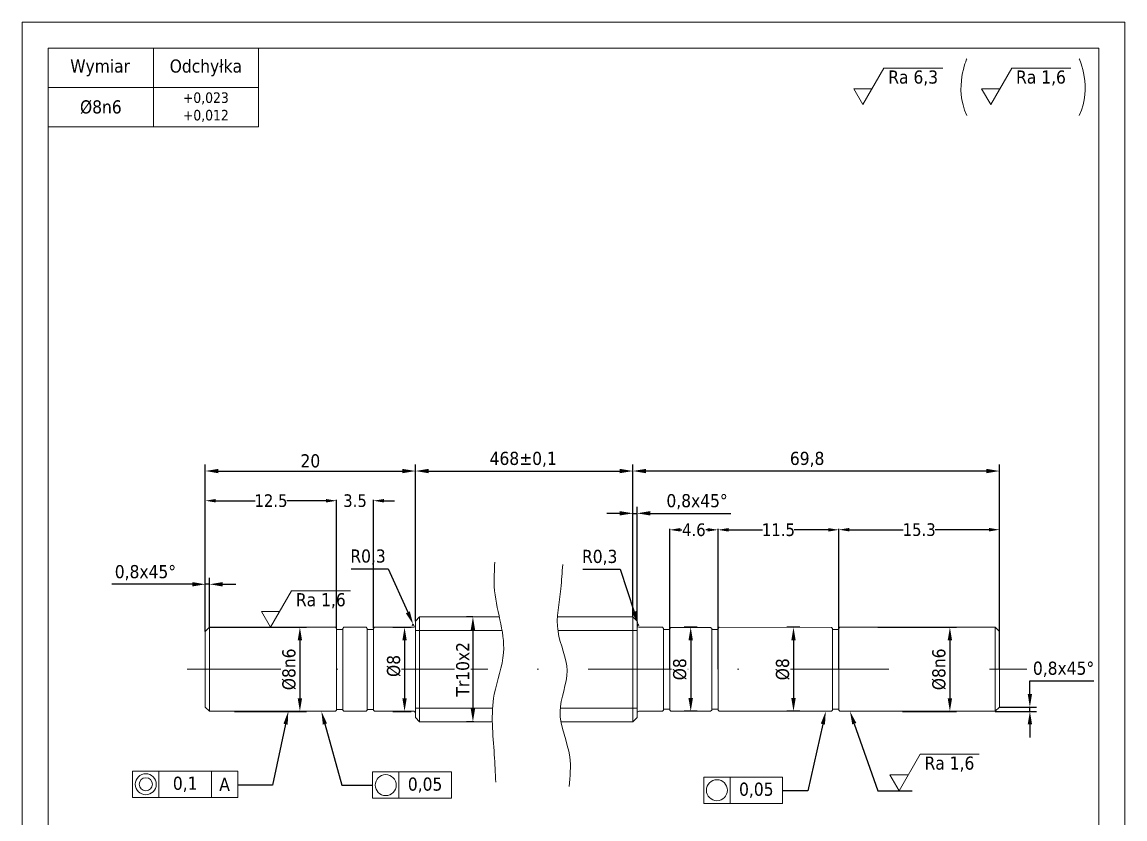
# Model space of a CAD drawing. Header units: millimetres. Extents: x 651 to 8859, y -354 to 894.
# Drawn here: x 1218.1 to 1428.1, y -208.9 to -57.2 of the extents above; entities that cross this region are included whole.
import ezdxf
from ezdxf import colors
from ezdxf.entities.mleader import LeaderData, LeaderLine
from ezdxf.math import Vec2, Vec3

# ---------------------------------------------------------------- set-up
doc = ezdxf.new("R2010")
doc.units = ezdxf.units.MM
doc.linetypes.add('DASHDOT2', pattern=[12.7, 6.35, -3.175, 0, -3.175])
doc.layers.get('0').update_dxf_attribs({"lineweight": 18})
for name, color, linetype, lineweight in [('cienka', 7, 'Continuous', 9), ('gruba', 7, 'Continuous', 18), ('symetria', 7, 'DASHDOT2', 9), ('Widoczne (ISO)', 7, 'Continuous', 18), ('Widoczne wąskie (ISO)', 7, 'Continuous', 9)]:
    doc.layers.add(name, color=color, linetype=linetype, lineweight=lineweight)
doc.styles.get("Standard").update_dxf_attribs({"font": 'tahoma.ttf'})
doc.dimstyles.new('2DO1', dxfattribs={"dimtxt": 2.4, "dimasz": 2, "dimexe": 0.18, "dimexo": 0.0625, "dimgap": 0.09, "dimtad": 0, "dimtih": 1, "dimtoh": 1, "dimdec": 1, "dimlfac": 0.5, "dimzin": 0, "dimdsep": 46, "dimtxsty": 'Standard', "dimcen": 0.09, "dimadec": 0, "dimazin": 0, "dimtfac": 1, "dimtdec": 1, "dimtofl": 0, "dimtmove": 0, "dimatfit": 3, "dimfxl": 1, "dimtolj": 1, "dimtzin": 0, "dimarcsym": 0})
doc.dimstyles.new('ISO-25', dxfattribs={"dimtxt": 2.5, "dimasz": 2.5, "dimexe": 1.25, "dimexo": 0, "dimtad": 1, "dimtoh": 1, "dimtxsty": 'Standard', "dimcen": 2.5, "dimadec": 0, "dimazin": 0, "dimtfac": 1, "dimtmove": 0, "dimatfit": 3, "dimfxl": 1, "dimtfill": 1, "dimarcsym": 0})

# ---------------------------------------------------------------- blocks, each defined once
blk = doc.blocks.new('A4')
blk.add_lwpolyline([(0, 0), (210, 0), (210, 297), (0, 297)], close=True)
at = {"layer": 'gruba'}
blk.add_lwpolyline([(5, 5), (205, 5), (205, 292), (5, 292)], close=True, dxfattribs=at)
blk = doc.blocks.new('*D562')
at = {"layer": 'cienka', "color": 0, "lineweight": -2, "transparency": 16777216}
for p, q in [((1331.88, -150.73), (1329.38, -150.73)), ((1334.38, -170.44), (1334.38, -149.48)), ((1334.38, -150.73), (1335.18, -150.73)), ((1335.18, -171.24), (1335.18, -149.48)), ((1337.68, -150.73), (1352.99, -150.73))]:
    blk.add_line(p, q, dxfattribs=at)
at = {"layer": 'cienka', "color": 0, "transparency": 16777216}
for points in [[(1331.88, -150.31), (1331.88, -151.14), (1334.38, -150.73)], [(1337.68, -150.31), (1337.68, -151.14), (1335.18, -150.73)]]:
    blk.add_solid(points, dxfattribs=at)
at = {"layer": 'Defpoints', "color": 0, "transparency": 16777216}
for p in [(1335.18, -150.73), (1334.38, -170.44), (1335.18, -171.24)]:
    blk.add_point(p, dxfattribs=at)
at = {"layer": 'cienka', "color": 0, "transparency": 16777216, "insert": (1346.59, -148.51), "char_height": 2.5, "attachment_point": 5, "bg_fill": 3, "box_fill_scale": 1.1, "bg_fill_color": 256, "bg_fill_true_color": 13158600, "bg_fill_transparency": 0}
blk.add_mtext('0,8x45%%D', dxfattribs=at)
blk = doc.blocks.new('*D576')
at = {"layer": 'cienka', "color": 0, "lineweight": -2, "transparency": 16777216}
for p, q in [((1252.96, -173.24), (1252.96, -162.99)), ((1253.76, -172.44), (1253.76, -162.99)), ((1250.46, -164.24), (1235.15, -164.24)), ((1253.76, -164.24), (1252.96, -164.24)), ((1256.26, -164.24), (1258.76, -164.24))]:
    blk.add_line(p, q, dxfattribs=at)
at = {"layer": 'cienka', "color": 0, "transparency": 16777216}
for points in [[(1250.46, -163.83), (1250.46, -164.66), (1252.96, -164.24)], [(1256.26, -163.83), (1256.26, -164.66), (1253.76, -164.24)]]:
    blk.add_solid(points, dxfattribs=at)
at = {"layer": 'Defpoints', "color": 0, "transparency": 16777216}
for p in [(1252.96, -164.24), (1252.96, -173.24), (1253.76, -172.44)]:
    blk.add_point(p, dxfattribs=at)
at = {"layer": 'cienka', "color": 0, "transparency": 16777216, "insert": (1241.55, -162.03), "char_height": 2.5, "attachment_point": 5, "bg_fill": 3, "box_fill_scale": 1.1, "bg_fill_color": 256, "bg_fill_true_color": 13158600, "bg_fill_transparency": 0}
blk.add_mtext('0,8x45%%D', dxfattribs=at)
blk = doc.blocks.new('*D581')
at = {"layer": 'cienka', "color": 0, "lineweight": -2, "transparency": 16777216}
for p, q in [((1409.96, -185.14), (1409.96, -182.64)), ((1409.96, -182.64), (1422.15, -182.64)), ((1403.38, -188.44), (1411.21, -188.44)), ((1404.18, -187.64), (1411.21, -187.64)), ((1409.96, -188.44), (1409.96, -187.64)), ((1409.96, -190.94), (1409.96, -193.44))]:
    blk.add_line(p, q, dxfattribs=at)
at = {"layer": 'cienka', "color": 0, "transparency": 16777216}
for points in [[(1409.55, -185.14), (1410.38, -185.14), (1409.96, -187.64)], [(1409.55, -190.94), (1410.38, -190.94), (1409.96, -188.44)]]:
    blk.add_solid(points, dxfattribs=at)
at = {"layer": 'Defpoints', "color": 0, "transparency": 16777216}
for p in [(1403.38, -188.44), (1404.18, -187.64), (1409.96, -187.64)]:
    blk.add_point(p, dxfattribs=at)
at = {"layer": 'cienka', "color": 0, "transparency": 16777216, "insert": (1416.37, -180.42), "char_height": 2.5, "attachment_point": 5, "bg_fill": 3, "box_fill_scale": 1.1, "bg_fill_color": 256, "bg_fill_true_color": 13158600, "bg_fill_transparency": 0}
blk.add_mtext('0,8x45%%D', dxfattribs=at)
blk = doc.blocks.new('*D583')
at = {"layer": 'cienka', "color": 0, "lineweight": -2, "transparency": 16777216}
for p, q in [((1324.81, -161.34), (1331.92, -161.34)), ((1331.92, -161.34), (1334.6, -169.48)), ((1335.48, -172.14), (1335.39, -171.85))]:
    blk.add_line(p, q, dxfattribs=at)
blk.add_arc((1335.48, -172.14), 0.3, 108.2527, 180, dxfattribs=at)
at = {"layer": 'cienka', "color": 0, "transparency": 16777216}
blk.add_solid([(1335, -169.35), (1334.21, -169.61), (1335.39, -171.85)], dxfattribs=at)
at = {"layer": 'Defpoints', "color": 0, "transparency": 16777216}
for p in [(1335.39, -171.85), (1335.48, -172.14)]:
    blk.add_point(p, dxfattribs=at)
at = {"layer": 'cienka', "color": 0, "transparency": 16777216, "insert": (1328.05, -159.13), "char_height": 2.5, "attachment_point": 5, "bg_fill": 3, "box_fill_scale": 1.1, "bg_fill_color": 256, "bg_fill_true_color": 13158600, "bg_fill_transparency": 0}
blk.add_mtext('R0,3', dxfattribs=at)
blk = doc.blocks.new('*D585')
at = {"layer": 'cienka', "color": 0, "lineweight": -2, "transparency": 16777216}
for p, q in [((1280.7, -161.27), (1287.8, -161.27)), ((1287.8, -161.27), (1291.52, -169.58)), ((1292.66, -172.14), (1292.54, -171.86))]:
    blk.add_line(p, q, dxfattribs=at)
blk.add_arc((1292.66, -172.14), 0.3, 114.0816, 180, dxfattribs=at)
at = {"layer": 'cienka', "color": 0, "transparency": 16777216}
blk.add_solid([(1291.9, -169.41), (1291.14, -169.75), (1292.54, -171.86)], dxfattribs=at)
at = {"layer": 'Defpoints', "color": 0, "transparency": 16777216}
for p in [(1292.54, -171.86), (1292.66, -172.14)]:
    blk.add_point(p, dxfattribs=at)
at = {"layer": 'cienka', "color": 0, "transparency": 16777216, "insert": (1283.94, -159.06), "char_height": 2.5, "attachment_point": 5, "bg_fill": 3, "box_fill_scale": 1.1, "bg_fill_color": 256, "bg_fill_true_color": 13158600, "bg_fill_transparency": 0}
blk.add_mtext('R0,3', dxfattribs=at)
blk = doc.blocks.new('*D595')
at = {"layer": 'cienka', "color": 0, "lineweight": -2, "transparency": 16777216}
for p, q in [((1253.76, -172.44), (1272.22, -172.44)), ((1270.97, -174.94), (1270.97, -185.94)), ((1258.5, -188.44), (1272.22, -188.44))]:
    blk.add_line(p, q, dxfattribs=at)
at = {"layer": 'cienka', "color": 0, "transparency": 16777216}
for points in [[(1270.55, -174.94), (1271.38, -174.94), (1270.97, -172.44)], [(1270.55, -185.94), (1271.38, -185.94), (1270.97, -188.44)]]:
    blk.add_solid(points, dxfattribs=at)
at = {"layer": 'Defpoints', "color": 0, "transparency": 16777216}
for p in [(1253.76, -172.44), (1258.5, -188.44), (1270.97, -188.44)]:
    blk.add_point(p, dxfattribs=at)
at = {"layer": 'cienka', "color": 0, "transparency": 16777216, "insert": (1268.92, -180.44), "char_height": 2.5, "attachment_point": 5, "rotation": 90, "bg_fill": 3, "box_fill_scale": 1.1, "bg_fill_color": 256, "bg_fill_true_color": 13158600, "bg_fill_transparency": 0}
blk.add_mtext('%%C8n6', dxfattribs=at)
blk = doc.blocks.new('*D597')
at = {"layer": 'cienka', "color": 0, "lineweight": -2, "transparency": 16777216}
for p, q in [((1288.66, -172.44), (1292.15, -172.44)), ((1290.9, -174.94), (1290.9, -185.94)), ((1288.66, -188.44), (1292.15, -188.44))]:
    blk.add_line(p, q, dxfattribs=at)
at = {"layer": 'cienka', "color": 0, "transparency": 16777216}
for points in [[(1290.48, -174.94), (1291.31, -174.94), (1290.9, -172.44)], [(1290.48, -185.94), (1291.31, -185.94), (1290.9, -188.44)]]:
    blk.add_solid(points, dxfattribs=at)
at = {"layer": 'Defpoints', "color": 0, "transparency": 16777216}
for p in [(1288.66, -172.44), (1288.66, -188.44), (1290.9, -188.44)]:
    blk.add_point(p, dxfattribs=at)
at = {"layer": 'cienka', "color": 0, "transparency": 16777216, "insert": (1288.85, -179.8), "char_height": 2.5, "attachment_point": 5, "rotation": 90, "bg_fill": 3, "box_fill_scale": 1.1, "bg_fill_color": 256, "bg_fill_true_color": 13158600, "bg_fill_transparency": 0}
blk.add_mtext('%%C8', dxfattribs=at)
blk = doc.blocks.new('*D599')
at = {"layer": 'cienka', "color": 0, "lineweight": -2, "transparency": 16777216}
for p, q in [((1303.91, -170.44), (1302.66, -170.44)), ((1303.91, -172.94), (1303.91, -187.94)), ((1304.1, -190.44), (1302.66, -190.44))]:
    blk.add_line(p, q, dxfattribs=at)
at = {"layer": 'cienka', "color": 0, "transparency": 16777216}
for points in [[(1303.5, -172.94), (1304.33, -172.94), (1303.91, -170.44)], [(1303.5, -187.94), (1304.33, -187.94), (1303.91, -190.44)]]:
    blk.add_solid(points, dxfattribs=at)
at = {"layer": 'Defpoints', "color": 0, "transparency": 16777216}
for p in [(1303.91, -170.44), (1303.91, -190.44), (1304.1, -190.44)]:
    blk.add_point(p, dxfattribs=at)
at = {"layer": 'cienka', "color": 0, "transparency": 16777216, "insert": (1301.99, -180.44), "char_height": 2.5, "attachment_point": 5, "rotation": 90, "bg_fill": 3, "box_fill_scale": 1.1, "bg_fill_color": 256, "bg_fill_true_color": 13158600, "bg_fill_transparency": 0}
blk.add_mtext('Tr10x2', dxfattribs=at)
blk = doc.blocks.new('*D601')
at = {"layer": 'cienka', "color": 0, "lineweight": -2, "transparency": 16777216}
for p, q in [((1381, -172.44), (1395.98, -172.44)), ((1394.73, -174.94), (1394.73, -185.94)), ((1385.73, -188.44), (1395.98, -188.44))]:
    blk.add_line(p, q, dxfattribs=at)
at = {"layer": 'cienka', "color": 0, "transparency": 16777216}
for points in [[(1394.31, -174.94), (1395.15, -174.94), (1394.73, -172.44)], [(1394.31, -185.94), (1395.15, -185.94), (1394.73, -188.44)]]:
    blk.add_solid(points, dxfattribs=at)
at = {"layer": 'Defpoints', "color": 0, "transparency": 16777216}
for p in [(1381, -172.44), (1385.73, -188.44), (1394.73, -188.44)]:
    blk.add_point(p, dxfattribs=at)
at = {"layer": 'cienka', "color": 0, "transparency": 16777216, "insert": (1392.68, -180.44), "char_height": 2.5, "attachment_point": 5, "rotation": 90, "bg_fill": 3, "box_fill_scale": 1.1, "bg_fill_color": 256, "bg_fill_true_color": 13158600, "bg_fill_transparency": 0}
blk.add_mtext('%%C8n6', dxfattribs=at)
blk = doc.blocks.new('*D603')
at = {"layer": 'cienka', "color": 0, "lineweight": -2, "transparency": 16777216}
for p, q in [((1346.62, -172.43), (1344.13, -172.43)), ((1345.38, -174.93), (1345.38, -185.93)), ((1346.62, -188.43), (1344.13, -188.43))]:
    blk.add_line(p, q, dxfattribs=at)
at = {"layer": 'cienka', "color": 0, "transparency": 16777216}
for points in [[(1344.96, -174.93), (1345.8, -174.93), (1345.38, -172.43)], [(1344.96, -185.93), (1345.8, -185.93), (1345.38, -188.43)]]:
    blk.add_solid(points, dxfattribs=at)
at = {"layer": 'Defpoints', "color": 0, "transparency": 16777216}
for p in [(1346.62, -172.43), (1345.38, -188.43), (1346.62, -188.43)]:
    blk.add_point(p, dxfattribs=at)
at = {"layer": 'cienka', "color": 0, "transparency": 16777216, "insert": (1343.33, -180.43), "char_height": 2.5, "attachment_point": 5, "rotation": 90, "bg_fill": 3, "box_fill_scale": 1.1, "bg_fill_color": 256, "bg_fill_true_color": 13158600, "bg_fill_transparency": 0}
blk.add_mtext('%%C8', dxfattribs=at)
blk = doc.blocks.new('*D605')
at = {"layer": 'cienka', "color": 0, "lineweight": -2, "transparency": 16777216}
for p, q in [((1252.96, -173.24), (1252.96, -141.42)), ((1255.46, -142.67), (1290.46, -142.67)), ((1292.96, -171.24), (1292.96, -141.42))]:
    blk.add_line(p, q, dxfattribs=at)
at = {"layer": 'cienka', "color": 0, "transparency": 16777216}
for points in [[(1255.46, -142.26), (1255.46, -143.09), (1252.96, -142.67)], [(1290.46, -142.26), (1290.46, -143.09), (1292.96, -142.67)]]:
    blk.add_solid(points, dxfattribs=at)
at = {"layer": 'Defpoints', "color": 0, "transparency": 16777216}
for p in [(1292.96, -142.67), (1292.96, -171.24), (1252.96, -173.24)]:
    blk.add_point(p, dxfattribs=at)
at = {"layer": 'cienka', "color": 0, "transparency": 16777216, "insert": (1272.96, -140.75), "char_height": 2.5, "width": 10.6884, "attachment_point": 5, "bg_fill": 3, "box_fill_scale": 1.1, "bg_fill_color": 256, "bg_fill_true_color": 13158600, "bg_fill_transparency": 0}
blk.add_mtext('20', dxfattribs=at)
blk = doc.blocks.new('*D607')
at = {"layer": 'cienka', "color": 0, "lineweight": -2, "transparency": 16777216}
for p, q in [((1292.96, -171.24), (1292.96, -141.42)), ((1295.46, -142.67), (1331.88, -142.67)), ((1334.38, -170.44), (1334.38, -141.42))]:
    blk.add_line(p, q, dxfattribs=at)
at = {"layer": 'cienka', "color": 0, "transparency": 16777216}
for points in [[(1295.46, -142.26), (1295.46, -143.09), (1292.96, -142.67)], [(1331.88, -142.26), (1331.88, -143.09), (1334.38, -142.67)]]:
    blk.add_solid(points, dxfattribs=at)
at = {"layer": 'Defpoints', "color": 0, "transparency": 16777216}
for p in [(1334.38, -142.67), (1292.96, -171.24), (1334.38, -170.44)]:
    blk.add_point(p, dxfattribs=at)
at = {"layer": 'cienka', "color": 0, "transparency": 16777216, "insert": (1313.49, -140.46), "char_height": 2.5, "attachment_point": 5, "bg_fill": 3, "box_fill_scale": 1.1, "bg_fill_color": 256, "bg_fill_true_color": 13158600, "bg_fill_transparency": 0}
blk.add_mtext('468%%P0,1', dxfattribs=at)
blk = doc.blocks.new('*D610')
at = {"layer": 'cienka', "color": 0, "lineweight": -2, "transparency": 16777216}
for p, q in [((1252.96, -173.18), (1252.96, -148.15)), ((1254.96, -148.33), (1262.44, -148.33)), ((1275.96, -148.33), (1268.48, -148.33)), ((1277.96, -172.58), (1277.96, -148.15))]:
    blk.add_line(p, q, dxfattribs=at)
at = {"layer": 'cienka', "color": 0, "transparency": 16777216}
for points in [[(1254.96, -148), (1254.96, -148.66), (1252.96, -148.33)], [(1275.96, -148), (1275.96, -148.66), (1277.96, -148.33)]]:
    blk.add_solid(points, dxfattribs=at)
at = {"layer": 'Defpoints', "color": 0, "transparency": 16777216}
for p in [(1277.96, -148.33), (1252.96, -173.24), (1277.96, -172.64)]:
    blk.add_point(p, dxfattribs=at)
at = {"layer": 'cienka', "color": 0, "transparency": 16777216, "insert": (1265.46, -148.33), "char_height": 2.4, "attachment_point": 5}
blk.add_mtext('\\A1;12.5', dxfattribs=at)
blk = doc.blocks.new('*D611')
at = {"layer": 'cienka', "color": 0, "lineweight": -2, "transparency": 16777216}
for p, q in [((1275.96, -148.33), (1273.96, -148.33)), ((1277.96, -172.58), (1277.96, -148.15)), ((1284.96, -172.58), (1284.96, -148.15)), ((1286.96, -148.33), (1288.96, -148.33))]:
    blk.add_line(p, q, dxfattribs=at)
at = {"layer": 'cienka', "color": 0, "transparency": 16777216}
for points in [[(1275.96, -148), (1275.96, -148.66), (1277.96, -148.33)], [(1286.96, -148), (1286.96, -148.66), (1284.96, -148.33)]]:
    blk.add_solid(points, dxfattribs=at)
at = {"layer": 'Defpoints', "color": 0, "transparency": 16777216}
for p in [(1284.96, -148.33), (1277.96, -172.64), (1284.96, -172.64)]:
    blk.add_point(p, dxfattribs=at)
at = {"layer": 'cienka', "color": 0, "transparency": 16777216, "insert": (1281.46, -148.33), "char_height": 2.4, "attachment_point": 5}
blk.add_mtext('\\A1;3.5', dxfattribs=at)
blk = doc.blocks.new('*D613')
at = {"layer": 'cienka', "color": 0, "lineweight": -2, "transparency": 16777216}
for p, q in [((1334.38, -169.44), (1334.38, -141.42)), ((1401.68, -142.67), (1336.88, -142.67)), ((1404.18, -173.24), (1404.18, -141.42))]:
    blk.add_line(p, q, dxfattribs=at)
at = {"layer": 'cienka', "color": 0, "transparency": 16777216}
for points in [[(1336.88, -142.26), (1336.88, -143.09), (1334.38, -142.67)], [(1401.68, -142.26), (1401.68, -143.09), (1404.18, -142.67)]]:
    blk.add_solid(points, dxfattribs=at)
at = {"layer": 'Defpoints', "color": 0, "transparency": 16777216}
for p in [(1334.38, -142.67), (1334.38, -169.44), (1404.18, -173.24)]:
    blk.add_point(p, dxfattribs=at)
at = {"layer": 'cienka', "color": 0, "transparency": 16777216, "insert": (1367.55, -140.46), "char_height": 2.5, "attachment_point": 5, "bg_fill": 3, "box_fill_scale": 1.1, "bg_fill_color": 256, "bg_fill_true_color": 13158600, "bg_fill_transparency": 0}
blk.add_mtext('69,8', dxfattribs=at)
blk = doc.blocks.new('*D614')
at = {"layer": 'cienka', "color": 0, "lineweight": -2, "transparency": 16777216}
for p, q in [((1373.58, -180.38), (1373.58, -153.67)), ((1375.58, -153.85), (1385.86, -153.85)), ((1402.18, -153.85), (1391.9, -153.85)), ((1404.18, -180.38), (1404.18, -153.67))]:
    blk.add_line(p, q, dxfattribs=at)
at = {"layer": 'cienka', "color": 0, "transparency": 16777216}
for points in [[(1375.58, -153.51), (1375.58, -154.18), (1373.58, -153.85)], [(1402.18, -153.51), (1402.18, -154.18), (1404.18, -153.85)]]:
    blk.add_solid(points, dxfattribs=at)
at = {"layer": 'Defpoints', "color": 0, "transparency": 16777216}
for p in [(1404.18, -153.85), (1373.58, -180.44), (1404.18, -180.44)]:
    blk.add_point(p, dxfattribs=at)
at = {"layer": 'cienka', "color": 0, "transparency": 16777216, "insert": (1388.88, -153.85), "char_height": 2.4, "attachment_point": 5}
blk.add_mtext('\\A1;15.3', dxfattribs=at)
blk = doc.blocks.new('*D615')
at = {"layer": 'cienka', "color": 0, "lineweight": -2, "transparency": 16777216}
for p, q in [((1350.58, -180.38), (1350.58, -153.69)), ((1352.58, -153.87), (1359.06, -153.87)), ((1371.58, -153.87), (1365.1, -153.87)), ((1373.58, -180.38), (1373.58, -153.69))]:
    blk.add_line(p, q, dxfattribs=at)
at = {"layer": 'cienka', "color": 0, "transparency": 16777216}
for points in [[(1352.58, -153.54), (1352.58, -154.2), (1350.58, -153.87)], [(1371.58, -153.54), (1371.58, -154.2), (1373.58, -153.87)]]:
    blk.add_solid(points, dxfattribs=at)
at = {"layer": 'Defpoints', "color": 0, "transparency": 16777216}
for p in [(1350.58, -153.87), (1350.58, -180.44), (1373.58, -180.44)]:
    blk.add_point(p, dxfattribs=at)
at = {"layer": 'cienka', "color": 0, "transparency": 16777216, "insert": (1362.08, -153.87), "char_height": 2.4, "attachment_point": 5}
blk.add_mtext('\\A1;11.5', dxfattribs=at)
blk = doc.blocks.new('*D616')
at = {"layer": 'cienka', "color": 0, "lineweight": -2, "transparency": 16777216}
for p, q in [((1341.38, -180.38), (1341.38, -153.69)), ((1343.38, -153.87), (1343.68, -153.87)), ((1348.58, -153.87), (1348.29, -153.87)), ((1350.58, -180.38), (1350.58, -153.69))]:
    blk.add_line(p, q, dxfattribs=at)
at = {"layer": 'cienka', "color": 0, "transparency": 16777216}
for points in [[(1343.38, -153.54), (1343.38, -154.2), (1341.38, -153.87)], [(1348.58, -153.54), (1348.58, -154.2), (1350.58, -153.87)]]:
    blk.add_solid(points, dxfattribs=at)
at = {"layer": 'Defpoints', "color": 0, "transparency": 16777216}
for p in [(1341.38, -153.87), (1341.38, -180.44), (1350.58, -180.44)]:
    blk.add_point(p, dxfattribs=at)
at = {"layer": 'cienka', "color": 0, "transparency": 16777216, "insert": (1345.98, -153.87), "char_height": 2.4, "attachment_point": 5}
blk.add_mtext('\\A1;4.6', dxfattribs=at)
blk = doc.blocks.new('*D618')
at = {"layer": 'cienka', "color": 0, "lineweight": -2, "transparency": 16777216}
for p, q in [((1366.19, -172.43), (1363.7, -172.43)), ((1364.95, -174.93), (1364.95, -185.93)), ((1366.19, -188.43), (1363.7, -188.43))]:
    blk.add_line(p, q, dxfattribs=at)
at = {"layer": 'cienka', "color": 0, "transparency": 16777216}
for points in [[(1364.54, -174.93), (1365.37, -174.93), (1364.95, -172.43)], [(1364.54, -185.93), (1365.37, -185.93), (1364.95, -188.43)]]:
    blk.add_solid(points, dxfattribs=at)
at = {"layer": 'Defpoints', "color": 0, "transparency": 16777216}
for p in [(1366.19, -172.43), (1364.95, -188.43), (1366.19, -188.43)]:
    blk.add_point(p, dxfattribs=at)
at = {"layer": 'cienka', "color": 0, "transparency": 16777216, "insert": (1362.91, -180.43), "char_height": 2.5, "attachment_point": 5, "rotation": 90, "bg_fill": 3, "box_fill_scale": 1.1, "bg_fill_color": 256, "bg_fill_true_color": 13158600, "bg_fill_transparency": 0}
blk.add_mtext('%%C8', dxfattribs=at)

msp = doc.modelspace()

# ---------------------------------------------------------------- linework, layer by layer
at = {"layer": 'cienka'}
for p, q in [((1428.064, -354.162), (1428.064, -57.162)), ((1378.168, -72.89), (1382.168, -65.962)), ((1382.168, -65.962), (1393.409, -65.962)), ((1402.498, -72.89), (1406.498, -65.962)), ((1406.498, -65.962), (1417.74, -65.962)), ((1378.168, -72.89), (1376.418, -69.859)), ((1376.418, -69.859), (1379.918, -69.859)), ((1402.498, -72.89), (1400.748, -69.859)), ((1400.748, -69.859), (1404.248, -69.859)), ((1265.375, -172.438), (1269.375, -165.51)), ((1269.375, -165.51), (1280.617, -165.51)), ((1265.375, -172.438), (1263.625, -169.407)), ((1263.625, -169.407), (1267.125, -169.407)), ((1385.073, -203.55), (1389.073, -196.622)), ((1389.073, -196.622), (1400.314, -196.622)), ((1239.124, -199.833), (1239.124, -204.833)), ((1254.124, -199.833), (1239.124, -199.833)), ((1244.124, -199.833), (1244.124, -204.833)), ((1254.124, -204.833), (1254.124, -199.833)), ((1259.124, -199.833), (1254.124, -199.833)), ((1259.124, -204.833), (1259.124, -199.833)), ((1299.807, -199.994), (1284.807, -199.994)), ((1284.807, -204.994), (1284.807, -199.994)), ((1289.807, -199.994), (1289.807, -204.994)), ((1299.807, -204.994), (1299.807, -199.994)), ((1347.871, -200.966), (1347.871, -205.966)), ((1362.871, -200.966), (1347.871, -200.966)), ((1352.871, -200.966), (1352.871, -205.966)), ((1362.871, -205.966), (1362.871, -200.966)), ((1385.073, -203.55), (1383.323, -200.519)), ((1383.323, -200.519), (1386.823, -200.519)), ((1239.124, -204.833), (1254.124, -204.833)), ((1254.124, -204.833), (1259.124, -204.833)), ((1284.807, -204.994), (1299.807, -204.994)), ((1347.871, -205.966), (1362.871, -205.966))]:
    msp.add_line(p, q, dxfattribs=at)
for centre, radius in [((1241.624, -202.333), 2), ((1241.624, -202.333), 1.25), ((1287.307, -202.494), 2), ((1350.371, -203.466), 2)]:
    msp.add_circle(centre, radius, dxfattribs=at)
for points in [[(1397.952, -74.942), (1395.452, -69.563), (1397.952, -64.183), (1397.952, -64.183)], [(1419.373, -74.942), (1421.873, -69.563), (1419.373, -64.183), (1419.373, -64.183)]]:
    msp.add_open_spline(points, degree=3, dxfattribs=at)
for points, knots in [([(1308.06, -160.047), (1308.019, -161.586), (1307.553, -167.405), (1311.222, -175.819), (1306.968, -186.231), (1307.916, -194.624), (1308.189, -200.188), (1308.275, -201.937)], [15.7842917, 15.7842917, 15.7842917, 15.7842917, 18.0931676, 24.4509121, 28.5116046, 34.2513963, 36.8838714, 36.8838714, 36.8838714, 36.8838714]), ([(1321.006, -160.452), (1320.891, -161.994), (1320.707, -166.253), (1319.113, -173.133), (1323.142, -180.729), (1319.085, -188.821), (1322.928, -196.008), (1322.416, -200.859), (1322.215, -202.762)], [15.1407532, 15.1407532, 15.1407532, 15.1407532, 17.4638226, 21.5572657, 25.3671086, 29.3261648, 33.72569, 36.5647859, 36.5647859, 36.5647859, 36.5647859])]:
    msp.add_open_spline(points, degree=3, knots=knots, dxfattribs=at)
at = {"layer": 'gruba'}
for p, q in [((1243.064, -77.125), (1243.064, -62.162)), ((1263.064, -62.125), (1263.064, -77.125)), ((1263.064, -69.625), (1223.064, -69.625)), ((1263.064, -77.125), (1223.064, -77.125))]:
    msp.add_line(p, q, dxfattribs=at)
at = {"layer": 'symetria', "ltscale": 3}
msp.add_line((1249.473, -180.438), (1409.375, -180.438), dxfattribs=at)
at = {"layer": 'Widoczne (ISO)'}
for p, q in [((1292.96, -171.238), (1293.76, -170.438)), ((1292.96, -189.638), (1292.96, -171.238)), ((1293.76, -170.438), (1308.941, -170.438)), ((1293.76, -190.438), (1293.76, -170.438)), ((1277.96, -172.638), (1277.96, -188.238)), ((1279.16, -188.238), (1279.16, -172.638)), ((1283.56, -172.438), (1279.36, -172.438)), ((1292.16, -172.438), (1285.16, -172.438)), ((1292.16, -172.438), (1292.66, -172.438)), ((1335.981, -172.438), (1335.481, -172.438)), ((1340.181, -180.438), (1340.181, -172.845)), ((1341.381, -180.438), (1341.381, -172.645)), ((1341.381, -180.438), (1341.381, -172.645)), ((1341.381, -180.438), (1341.381, -172.645)), ((1341.381, -180.438), (1341.381, -172.845)), ((1341.781, -172.445), (1341.581, -172.445)), ((1341.781, -172.445), (1348.981, -172.445)), ((1349.181, -172.445), (1348.981, -172.445)), ((1349.381, -180.438), (1349.381, -172.845)), ((1350.781, -172.438), (1350.581, -172.638)), ((1350.581, -180.438), (1350.581, -172.638)), ((1350.581, -180.438), (1350.581, -172.845)), ((1350.781, -172.438), (1372.181, -172.444)), ((1368.514, -172.438), (1368.521, -172.445)), ((1372.381, -180.438), (1372.381, -172.844)), ((1373.781, -172.437), (1373.581, -172.637)), ((1373.581, -180.438), (1373.581, -172.844)), ((1403.381, -172.438), (1373.78, -172.438)), ((1373.78, -172.438), (1376.458, -172.438)), ((1376.458, -172.438), (1394.481, -172.438)), ((1394.481, -172.438), (1396.181, -172.438)), ((1396.181, -172.438), (1403.381, -172.438)), ((1404.181, -173.238), (1403.381, -172.438)), ((1404.181, -173.238), (1403.381, -172.438)), ((1372.381, -180.445), (1372.381, -175.569)), ((1372.381, -180.445), (1372.381, -175.575)), ((1340.181, -180.438), (1340.181, -188.031)), ((1341.381, -180.438), (1341.381, -188.231)), ((1341.381, -180.438), (1341.381, -188.031)), ((1341.381, -180.438), (1341.381, -188.231)), ((1341.381, -180.438), (1341.381, -188.231)), ((1349.381, -180.438), (1349.381, -188.031)), ((1350.581, -180.438), (1350.581, -188.238)), ((1350.581, -180.438), (1350.581, -188.031)), ((1372.381, -180.431), (1372.381, -185.307)), ((1372.381, -180.431), (1372.381, -185.3)), ((1372.381, -180.438), (1372.381, -188.032)), ((1373.581, -180.438), (1373.581, -188.032)), ((1252.96, -187.638), (1253.76, -188.438)), ((1277.76, -188.438), (1253.76, -188.438)), ((1283.56, -188.438), (1279.36, -188.438)), ((1292.16, -188.438), (1285.16, -188.438)), ((1292.16, -188.438), (1292.66, -188.438)), ((1335.181, -188.738), (1335.181, -189.638)), ((1335.981, -188.438), (1335.481, -188.438)), ((1339.981, -188.438), (1335.981, -188.438)), ((1341.781, -188.431), (1341.581, -188.431)), ((1341.781, -188.431), (1348.981, -188.431)), ((1349.181, -188.431), (1348.981, -188.431)), ((1350.781, -188.438), (1350.581, -188.238)), ((1350.781, -188.438), (1372.181, -188.432)), ((1368.514, -188.438), (1368.521, -188.431)), ((1373.781, -188.439), (1373.581, -188.239)), ((1373.78, -188.438), (1376.458, -188.438)), ((1376.458, -188.438), (1394.481, -188.438)), ((1394.481, -188.438), (1396.181, -188.438)), ((1404.181, -187.638), (1403.381, -188.438)), ((1292.96, -189.638), (1293.76, -190.438)), ((1293.76, -190.438), (1307.607, -190.438)), ((1320.673, -190.438), (1334.381, -190.438)), ((1335.181, -189.638), (1334.381, -190.438)), ((1335.181, -189.638), (1335.181, -189.238))]:
    msp.add_line(p, q, dxfattribs=at)
for points in [[(1277.96, -172.638), (1277.76, -172.438)], [(1279.16, -172.872), (1277.96, -172.872)], [(1341.381, -172.645), (1341.381, -172.845), (1340.181, -172.845), (1340.181, -172.638)], [(1340.181, -172.845), (1340.181, -172.645)], [(1341.381, -172.845), (1341.381, -172.645), (1341.581, -172.445)], [(1349.381, -172.845), (1349.381, -172.645), (1349.181, -172.445)], [(1350.581, -172.638), (1350.581, -172.845), (1349.381, -172.845), (1349.381, -172.645)], [(1350.581, -172.845), (1350.581, -172.645)], [(1372.381, -172.844), (1372.381, -172.644), (1372.181, -172.444)], [(1373.581, -172.637), (1373.581, -172.844), (1372.381, -172.844), (1372.381, -172.644)], [(1373.581, -172.844), (1373.581, -172.644)], [(1277.76, -188.438), (1277.96, -188.238)], [(1277.96, -188.072), (1279.16, -188.072)], [(1277.96, -188.072), (1279.16, -188.072)], [(1279.16, -188.072), (1277.96, -188.072)], [(1279.16, -188.072), (1277.96, -188.072)], [(1279.36, -188.438), (1279.16, -188.238)], [(1283.56, -188.438), (1283.76, -188.238)], [(1283.76, -188.072), (1284.96, -188.072)], [(1284.96, -188.072), (1283.76, -188.072)], [(1285.16, -188.438), (1284.96, -188.238), (1284.96, -188.072), (1283.76, -188.072)], [(1283.76, -188.072), (1284.96, -188.072)], [(1340.181, -188.031), (1340.181, -188.238), (1339.981, -188.438), (1335.981, -188.438)], [(1341.381, -188.231), (1341.381, -188.031), (1340.181, -188.031), (1340.181, -188.238)], [(1340.181, -188.031), (1340.181, -188.231)], [(1341.381, -188.031), (1341.381, -188.231), (1341.581, -188.431)], [(1349.381, -188.031), (1349.381, -188.231), (1349.181, -188.431)], [(1350.581, -188.238), (1350.581, -188.031), (1349.381, -188.031), (1349.381, -188.231)], [(1350.581, -188.031), (1350.581, -188.231)], [(1372.381, -188.032), (1372.381, -188.232), (1372.181, -188.432)], [(1373.581, -188.239), (1373.581, -188.032), (1372.381, -188.032), (1372.381, -188.232)], [(1373.581, -188.032), (1373.581, -188.232)]]:
    msp.add_lwpolyline(points, dxfattribs=at)
for centre, start, end in [((1292.66, -172.138), 270, 0), ((1292.66, -188.738), 360, 90), ((1335.481, -188.738), 90, 180)]:
    msp.add_arc(centre, 0.3, start, end, dxfattribs=at)
for points in [[(1341.78, -172.445), (1341.781, -172.445), (1341.781, -172.445), (1341.781, -172.445)], [(1341.78, -172.445), (1341.78, -172.445), (1341.781, -172.445), (1341.781, -172.445)], [(1348.981, -172.445), (1348.981, -172.445), (1348.981, -172.445), (1348.981, -172.445)], [(1348.981, -172.445), (1348.981, -172.445), (1348.981, -172.445), (1348.981, -172.445)], [(1341.78, -188.431), (1341.781, -188.431), (1341.781, -188.431), (1341.781, -188.431)], [(1341.78, -188.431), (1341.78, -188.431), (1341.781, -188.431), (1341.781, -188.431)], [(1348.981, -188.431), (1348.981, -188.431), (1348.981, -188.431), (1348.981, -188.431)], [(1348.981, -188.431), (1348.981, -188.431), (1348.981, -188.431), (1348.981, -188.431)]]:
    msp.add_open_spline(points, degree=3, dxfattribs=at)
at = {"layer": 'Widoczne wąskie (ISO)'}
for p, q in [((1309.469, -173.067), (1292.96, -173.067)), ((1335.181, -173.067), (1320.092, -173.067)), ((1292.96, -187.809), (1307.662, -187.809)), ((1320.541, -187.809), (1335.181, -187.809))]:
    msp.add_line(p, q, dxfattribs=at)

# ---------------------------------------------------------------- block references
msp.add_blockref('A4', (1218.064, -354.162))

# ---------------------------------------------------------------- texts
at = {"layer": 'cienka', "char_height": 2.5, "attachment_point": 5}
for s, width, insert in [('Ra 6,3', 11.15127, (1387.743, -67.833)), ('Ra 1,6', 11.15127, (1412.074, -67.833)), ('Ra 1,6', 11.15127, (1274.951, -167.381)), ('Ra 1,6', 11.15127, (1394.648, -198.494)), ('0,1', 10, (1249.124, -202.333)), ('A', 5, (1256.624, -202.333)), ('0,05', 10, (1294.807, -202.494)), ('0,05', 10, (1357.871, -203.466))]:
    msp.add_mtext_dynamic_manual_height_columns(s, width=width, gutter_width=12.5, heights=[0], dxfattribs=dict(at, insert=insert))
at = {"layer": 'gruba', "attachment_point": 5}
for s, width, heights, insert, char_height in [('\\pxqc;Wymiar', 19.72572, [7.346], (1232.927, -65.893), 2.5), ('Odchyłka', 19.99999, [0], (1253.064, -65.893), 2.5), ('+0,023\\P+0,012', 19.99999, [0], (1253.064, -73.384), 2), ('%%C8n6', 19.99999, [0], (1233.064, -73.375), 2.5)]:
    msp.add_mtext_dynamic_manual_height_columns(s, width=width, gutter_width=12.5, heights=heights, dxfattribs=dict(at, insert=insert, char_height=char_height))

# ---------------------------------------------------------------- leaders
at = {"layer": 'cienka'}
ml = msp.add_multileader_mtext('Standard', dxfattribs=at)
ml.set_content('')
ml.set_leader_properties()
ml.build(insert=Vec2(0, 0))
ml.multileader.update_dxf_attribs({"text_left_attachment_type": 6, "text_right_attachment_type": 6, "text_top_attachment_type": 10, "dogleg_length": 6.603, "arrow_head_size": 2.5})
ctx = ml.context
ctx.base_point, ctx.arrow_head_size, ctx.landing_gap_size, ctx.plane_origin = Vec3(1259.122, -202.494), 2.5, 1, Vec3(1268.765, -193.067)
ctx.left_attachment, ctx.right_attachment, ctx.bottom_attachment = 6, 6, 10
notes = []
notes.append((ctx, [(0, (1, 1, 0), (1265.725, -202.494), (-1, 0), 6.603, [(0, [(1268.765, -188.438)], 0, [])])]))
ctx.mtext, ml.multileader.dxf.content_type = None, 0
ml = msp.add_multileader_mtext('Standard', dxfattribs=at)
ml.set_content('')
ml.set_leader_properties()
ml.build(insert=Vec2(0, 0))
ml.multileader.update_dxf_attribs({"text_left_attachment_type": 6, "text_right_attachment_type": 6, "text_top_attachment_type": 10, "dogleg_length": 5.933, "arrow_head_size": 2.5})
ctx = ml.context
ctx.base_point, ctx.arrow_head_size, ctx.landing_gap_size, ctx.plane_origin = Vec3(1284.807, -202.494), 2.5, 1, Vec3(1278.241, -188.438)
ctx.left_attachment, ctx.right_attachment, ctx.bottom_attachment = 6, 6, 10
notes.append((ctx, [(0, (1, 1, 0), (1278.967, -202.494), (1, 0), 5.84, [(0, [(1275.062, -188.438)], 0, [])])]))
ctx.mtext, ml.multileader.dxf.content_type = None, 0
ml = msp.add_multileader_mtext('Standard', dxfattribs=at)
ml.set_content('')
ml.set_leader_properties()
ml.build(insert=Vec2(0, 0))
ml.multileader.update_dxf_attribs({"text_left_attachment_type": 6, "text_right_attachment_type": 6, "text_top_attachment_type": 10, "dogleg_length": 4.825, "arrow_head_size": 2.5})
ctx = ml.context
ctx.base_point, ctx.arrow_head_size, ctx.landing_gap_size, ctx.plane_origin = Vec3(1362.871, -203.55), 2.5, 1, Vec3(1371.097, -190.711)
ctx.left_attachment, ctx.right_attachment, ctx.bottom_attachment = 6, 6, 10
notes.append((ctx, [(0, (1, 1, 0), (1367.695, -203.55), (-1, 0), 4.825, [(0, [(1371.097, -188.438)], 0, [])])]))
ctx.mtext, ml.multileader.dxf.content_type = None, 0
ml = msp.add_multileader_mtext('Standard', dxfattribs=at)
ml.set_content('', color=256)
ml.set_leader_properties()
ml.build(insert=Vec2(0, 0))
ml.multileader.update_dxf_attribs({"text_left_attachment_type": 6, "text_right_attachment_type": 6, "text_top_attachment_type": 10, "arrow_head_size": 2.5})
ctx = ml.context
ctx.base_point, ctx.arrow_head_size, ctx.landing_gap_size, ctx.plane_origin = Vec3(1386.545, -203.55), 2.5, 1, Vec3(1376.516, -190.711)
ctx.left_attachment, ctx.right_attachment, ctx.bottom_attachment = 6, 6, 10
notes.append((ctx, [(0, (1, 1, 0), (1381.01, -203.55), (1, 0), 5.534, [(0, [(1375.704, -188.438)], 0, [])])]))
ctx.mtext.insert, ctx.mtext.flow_direction = Vec3(1387.545, -199.55), 5
for ctx, leaders in notes:
    for number, flags, end, landing, length, lines in leaders:
        leader = LeaderData()
        leader.index, (leader.has_last_leader_line, leader.has_dogleg_vector, leader.attachment_direction) = number, flags
        leader.last_leader_point, leader.dogleg_vector, leader.dogleg_length = Vec3(end), Vec3(landing), length
        for number, points, colour, breaks in lines:
            line = LeaderLine()
            line.index, line.vertices, line.color, line.breaks = number, Vec3.list(points), colors.encode_raw_color(colour), breaks
            leader.lines.append(line)
        ctx.leaders.append(leader)

# ---------------------------------------------------------------- next in the draw order: dimensions: what is measured, and where the dimension line sits
for base, p1, p2, picture, middle in [((1335.181, -150.727), (1334.381, -170.438), (1335.181, -171.238), '*D562', (1346.586, -148.513)), ((1252.96, -164.245), (1253.76, -172.438), (1252.96, -173.238), '*D576', (1241.555, -162.03))]:
    dim = msp.add_linear_dim(base=base, p1=p1, p2=p2, text='<>x45%%D', dimstyle='ISO-25', dxfattribs=at)
    dim.commit()
    dim.dimension.update_dxf_attribs({"geometry": picture, "text_midpoint": middle})
dim = msp.add_radius_dim(center=(1292.66, -172.138), mpoint=(1292.538, -171.864), dimstyle='ISO-25', dxfattribs=at)
dim.commit()
dim.dimension.update_dxf_attribs({"geometry": '*D585', "text_midpoint": (1283.938, -161.27), "dimtype": 164})
for base, p1, p2, text, picture, middle in [((1303.913, -190.438), (1303.913, -170.438), (1304.103, -190.438), 'Tr10x2', '*D599', (1303.913, -180.438)), ((1345.381, -188.431), (1346.618, -172.431), (1346.618, -188.431), '%%C8', '*D603', (1345.381, -180.431))]:
    dim = msp.add_linear_dim(base=base, p1=p1, p2=p2, angle=90, text=text, dimstyle='ISO-25', dxfattribs=at)
    dim.commit()
    dim.dimension.update_dxf_attribs({"geometry": picture, "text_midpoint": middle, "dimtype": 160})
dim = msp.add_linear_dim(base=(1409.964, -187.638), p1=(1403.381, -188.438), p2=(1404.181, -187.638), angle=90, text='<>x45%%D', dimstyle='ISO-25', dxfattribs=at)
dim.commit()
dim.dimension.update_dxf_attribs({"geometry": '*D581', "text_midpoint": (1416.369, -180.424)})

# ---------------------------------------------------------------- next in the draw order: linework, layer by layer
at = {"layer": 'Widoczne (ISO)'}
for p, q in [((1320.012, -170.438), (1334.381, -170.438)), ((1335.181, -171.238), (1334.381, -170.438)), ((1334.381, -170.438), (1334.381, -190.438)), ((1335.181, -172.138), (1335.181, -171.238)), ((1335.181, -172.138), (1335.181, -188.738)), ((1252.96, -173.238), (1253.76, -172.438)), ((1252.96, -187.638), (1252.96, -173.238)), ((1253.76, -172.438), (1253.76, -188.438)), ((1277.76, -172.438), (1253.76, -172.438)), ((1283.76, -172.638), (1283.76, -188.238)), ((1284.96, -188.072), (1284.96, -172.872)), ((1403.381, -180.438), (1403.381, -172.438)), ((1404.181, -180.438), (1404.181, -173.238)), ((1404.181, -173.238), (1404.181, -180.438)), ((1403.381, -180.438), (1403.381, -188.438)), ((1404.181, -180.438), (1404.181, -187.638)), ((1404.181, -187.638), (1404.181, -180.438)), ((1403.381, -188.438), (1373.78, -188.438)), ((1396.181, -188.438), (1403.381, -188.438)), ((1404.181, -187.638), (1403.381, -188.438)), ((1404.181, -187.638), (1403.381, -188.438))]:
    msp.add_line(p, q, dxfattribs=at)
for points in [[(1279.16, -172.638), (1279.36, -172.438)], [(1283.76, -172.638), (1283.56, -172.438)], [(1284.96, -172.872), (1283.76, -172.872)], [(1284.96, -172.872), (1284.96, -172.638), (1285.16, -172.438)]]:
    msp.add_lwpolyline(points, dxfattribs=at)
msp.add_arc((1335.481, -172.138), 0.3, 180, 270, dxfattribs=at)

# ---------------------------------------------------------------- next in the draw order: dimensions: what is measured, and where the dimension line sits
at = {"layer": 'cienka'}
dim = msp.add_linear_dim(base=(1290.897, -188.438), p1=(1288.66, -172.438), p2=(1288.66, -188.438), angle=90, text='%%C8', dimstyle='ISO-25', dxfattribs=at)
dim.commit()
dim.dimension.update_dxf_attribs({"geometry": '*D597', "text_midpoint": (1290.897, -179.797), "dimtype": 160})

# ---------------------------------------------------------------- next in the draw order: dimensions: what is measured, and where the dimension line sits
dim = msp.add_radius_dim(center=(1335.481, -172.138), mpoint=(1335.387, -171.853), dimstyle='ISO-25', dxfattribs=at)
dim.commit()
dim.dimension.update_dxf_attribs({"geometry": '*D583', "text_midpoint": (1328.054, -161.342), "dimtype": 164})
for base, p1, p2, picture, middle in [((1270.968, -188.438), (1253.76, -172.438), (1258.497, -188.438), '*D595', (1270.968, -180.438)), ((1394.73, -188.438), (1380.997, -172.438), (1385.734, -188.438), '*D601', (1394.73, -180.438))]:
    dim = msp.add_linear_dim(base=base, p1=p1, p2=p2, angle=90, text='%%C8n6', dimstyle='ISO-25', dxfattribs=at)
    dim.commit()
    dim.dimension.update_dxf_attribs({"geometry": picture, "text_midpoint": middle, "dimtype": 160})

# ---------------------------------------------------------------- next in the draw order: linework, layer by layer
at = {"layer": 'Widoczne (ISO)'}
for p, q in [((1335.181, -171.638), (1335.181, -171.238)), ((1335.181, -189.238), (1335.181, -171.638)), ((1339.981, -172.438), (1335.981, -172.438))]:
    msp.add_line(p, q, dxfattribs=at)
msp.add_lwpolyline([(1340.181, -172.845), (1340.181, -172.638), (1339.981, -172.438), (1335.981, -172.438)], dxfattribs=at)

# ---------------------------------------------------------------- next in the draw order: dimensions: what is measured, and where the dimension line sits
at = {"layer": 'cienka'}
dim = msp.add_linear_dim(base=(1292.96, -142.673), p1=(1252.96, -173.238), p2=(1292.96, -171.238), angle=180, text='20', dimstyle='ISO-25', dxfattribs=at)
dim.commit()
dim.dimension.update_dxf_attribs({"geometry": '*D605', "text_midpoint": (1272.96, -140.746)})

# ---------------------------------------------------------------- next in the draw order: dimensions: what is measured, and where the dimension line sits
dim = msp.add_linear_dim(base=(1334.381, -142.673), p1=(1292.96, -171.238), p2=(1334.381, -170.438), text='468%%P0,1', dimstyle='ISO-25', dxfattribs=at)
dim.commit()
dim.dimension.update_dxf_attribs({"geometry": '*D607', "text_midpoint": (1313.494, -142.673), "dimtype": 160})
dim = msp.add_linear_dim(base=(1277.96, -148.329), p1=(1252.96, -173.238), p2=(1277.96, -172.638), angle=180, dimstyle='2DO1', dxfattribs=at)
dim.commit()
dim.dimension.update_dxf_attribs({"geometry": '*D610', "text_midpoint": (1265.46, -148.329)})
dim = msp.add_linear_dim(base=(1284.96, -148.329), p1=(1277.96, -172.638), p2=(1284.96, -172.638), dimstyle='2DO1', dxfattribs=at)
dim.commit()
dim.dimension.update_dxf_attribs({"geometry": '*D611', "text_midpoint": (1281.46, -148.329)})

# ---------------------------------------------------------------- next in the draw order: dimensions: what is measured, and where the dimension line sits
dim = msp.add_linear_dim(base=(1334.381, -142.673), p1=(1404.181, -173.238), p2=(1334.381, -169.438), angle=180, dimstyle='ISO-25', dxfattribs=at)
dim.commit()
dim.dimension.update_dxf_attribs({"geometry": '*D613', "text_midpoint": (1367.545, -142.673), "dimtype": 160})

# ---------------------------------------------------------------- next in the draw order: dimensions: what is measured, and where the dimension line sits
dim = msp.add_linear_dim(base=(1341.381, -153.869), p1=(1350.581, -180.438), p2=(1341.381, -180.438), dimstyle='2DO1', dxfattribs=at)
dim.commit()
dim.dimension.update_dxf_attribs({"geometry": '*D616', "text_midpoint": (1345.981, -153.869)})
for p2, distance, picture, middle in [((1350.581, -180.438), -26.569, '*D615', (1362.081, -153.869)), ((1404.181, -180.438), 26.59, '*D614', (1388.881, -153.847))]:
    dim = msp.add_aligned_dim(p1=(1373.581, -180.438), p2=p2, distance=distance, dimstyle='2DO1', dxfattribs=at)
    dim.commit()
    dim.dimension.update_dxf_attribs({"geometry": picture, "text_midpoint": middle})

# ---------------------------------------------------------------- next in the draw order: dimensions: what is measured, and where the dimension line sits
dim = msp.add_linear_dim(base=(1364.955, -188.435), p1=(1366.193, -172.435), p2=(1366.193, -188.435), angle=90, text='%%C8', dimstyle='ISO-25', dxfattribs=at)
dim.commit()
dim.dimension.update_dxf_attribs({"geometry": '*D618', "text_midpoint": (1364.955, -180.435), "dimtype": 160})

doc.saveas('drawing.dxf')
